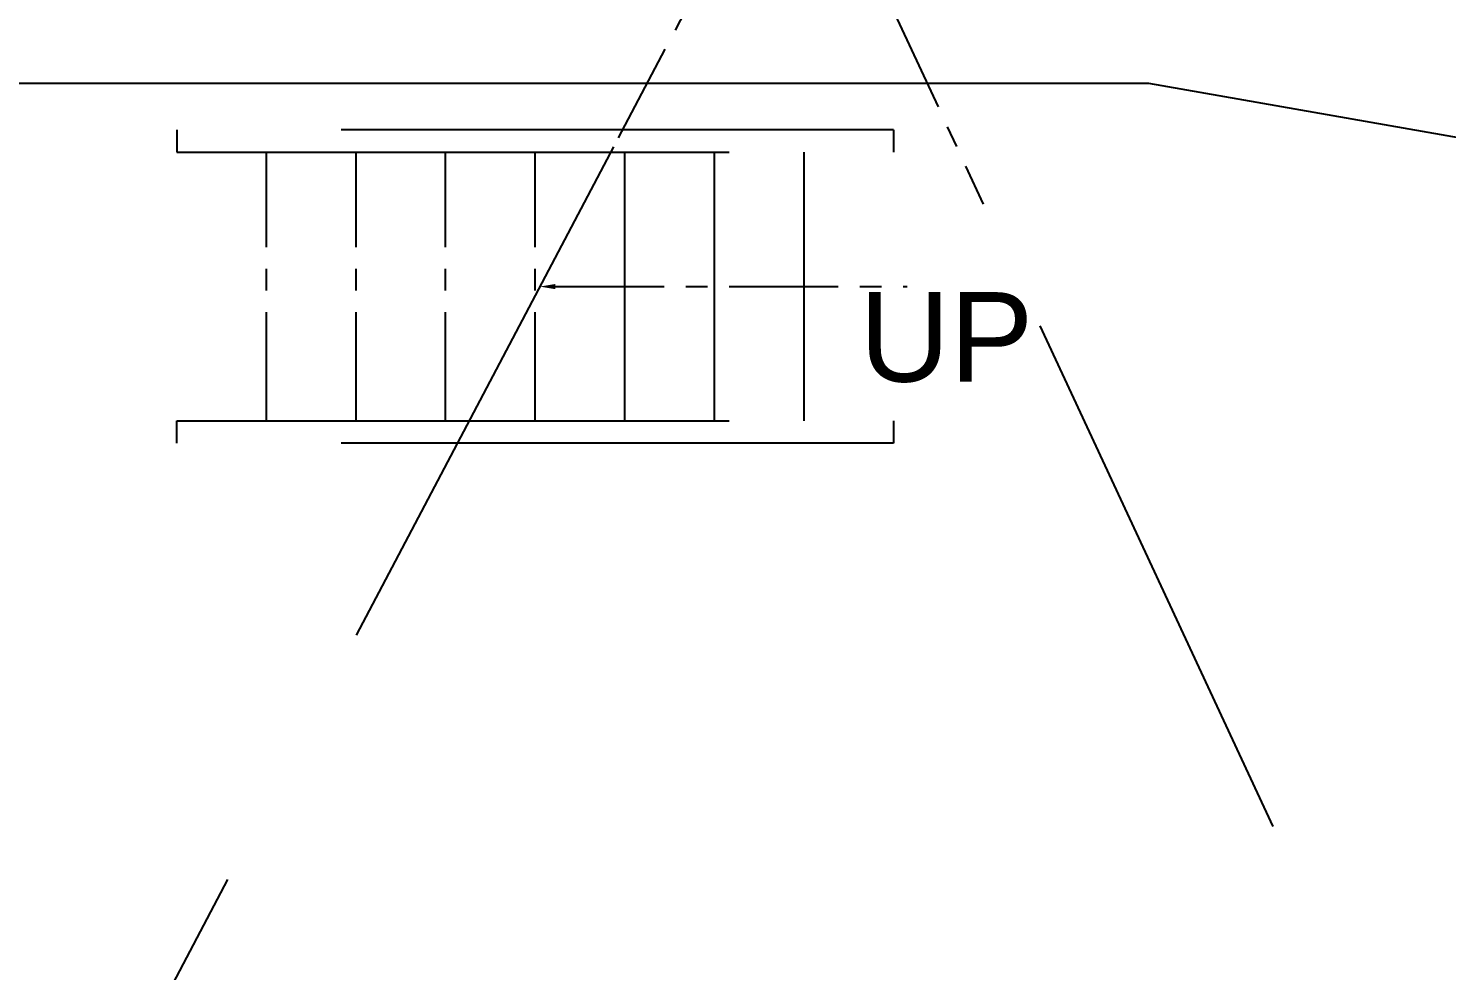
# Model space of a CAD drawing. Header units: millimetres. Extents: x 1638 to 3309, y -435 to 1865.
# Drawn here: x 2369.79 to 2386.1, y -368.8 to -357.96 of the extents above; entities that cross this region are included whole.
import ezdxf

# ---------------------------------------------------------------- set-up
doc = ezdxf.new("R2010")
doc.units = ezdxf.units.MM
doc.linetypes.add('CENTER', pattern=[2, 1.25, -0.25, 0.25, -0.25])
doc.linetypes.add('HIDDEN', pattern=[9.525, 6.35, -3.175])
doc.layers.add('ballast', color=1, linetype='HIDDEN', lineweight=25)
for name, color, linetype in [('Frame', 243, 'Continuous'), ('RED-1', 1, 'Continuous'), ('Ref-1', 6, 'CENTER'), ('Ref-2', 6, 'HIDDEN')]:
    doc.layers.add(name, color=color, linetype=linetype)
doc.styles.get("Standard").update_dxf_attribs({"font": 'arial.ttf'})

# ---------------------------------------------------------------- blocks, each defined once
blk = doc.blocks.new('EXISTING BALLAST SYSTEM')
at = {"color": 8, "linetype": 'ByBlock'}
for p, q in [((2379.738, -359.126), (2371.496, -359.126)), ((2371.496, -359.126), (2371.496, -359.383)), ((2371.496, -359.383), (2379.738, -359.383)), ((2371.496, -362.732), (2371.496, -362.474)), ((2371.496, -362.474), (2379.738, -362.474)), ((2379.738, -362.732), (2371.496, -362.732))]:
    blk.add_line(p, q, dxfattribs=at)
at = {"layer": 'Frame', "color": 8}
for p, q in [((2379.738, -359.126), (2379.738, -359.383)), ((2379.738, -362.474), (2379.738, -362.732))]:
    blk.add_line(p, q, dxfattribs=at)
at = {"layer": 'RED-1', "color": 8}
for p, q in [((2368.763, -358.59), (2382.671, -358.59)), ((2382.671, -358.59), (2412.033, -363.742))]:
    blk.add_line(p, q, dxfattribs=at)
at = {"layer": 'Ref-1', "color": 8}
for p, q in [((2368.763, -334.152), (2380.769, -359.98)), ((2387.362, -338.734), (2376.573, -359.217)), ((2372.526, -362.474), (2372.526, -359.383)), ((2373.557, -362.474), (2373.557, -359.383)), ((2374.587, -362.474), (2374.587, -359.383)), ((2375.617, -362.474), (2375.617, -359.383)), ((2375.849, -360.929), (2379.896, -360.929))]:
    blk.add_line(p, q, dxfattribs=at)
at = {"layer": 'Ref-1', "color": 8, "linetype": 'HIDDEN'}
for p, q in [((2376.518, -359.322), (2368.763, -374.044)), ((2381.421, -361.381), (2387.307, -374.044))]:
    blk.add_line(p, q, dxfattribs=at)
at = {"layer": 'Ref-1', "color": 8}
blk.add_solid([(2375.849, -360.959), (2375.669, -360.929), (2375.849, -360.899)], dxfattribs=at)
at = {"layer": 'Ref-2', "color": 8}
for p, q in [((2376.647, -362.474), (2376.647, -359.383)), ((2377.678, -362.474), (2377.678, -359.383)), ((2378.708, -362.474), (2378.708, -359.383))]:
    blk.add_line(p, q, dxfattribs=at)
at = {"color": 8}
blk.add_text('UP', height=1.0302, dxfattribs=at).set_placement((2379.346, -362.023))

msp = doc.modelspace()

# ---------------------------------------------------------------- block references
at = {"layer": 'ballast'}
msp.add_blockref('EXISTING BALLAST SYSTEM', (0, 0), dxfattribs=at)

doc.saveas('drawing.dxf')
